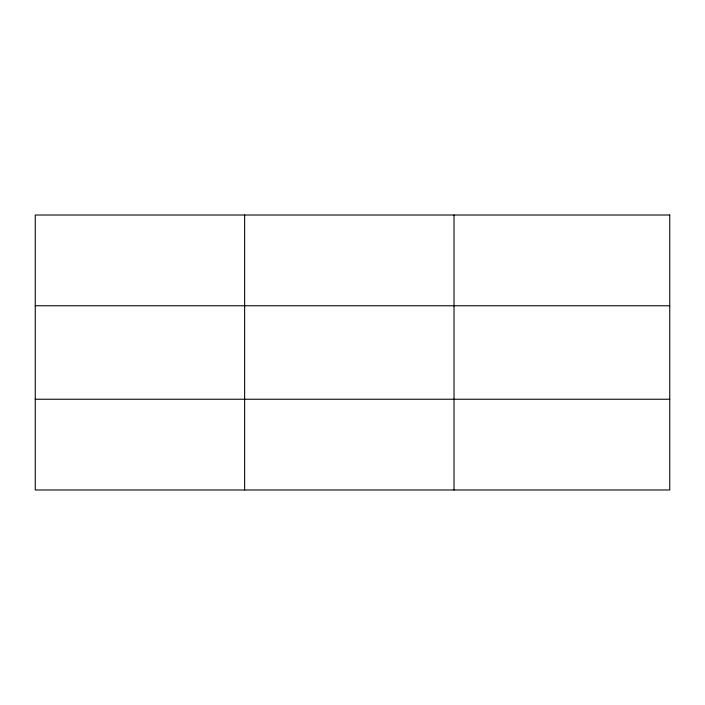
<?xml version="1.0" encoding="UTF-8"?>
<svg xmlns="http://www.w3.org/2000/svg" width="705" height="705" viewBox="0 0 705 705"><rect width="100%" height="100%" fill="white"/><g stroke="black" fill="none" stroke-linecap="round" stroke-linejoin="round"><path stroke-width="1.06" d="M244.635 489.984L244.635 215.016M454.02 489.984L454.02 215.016M35.25 305.758L669.75 305.758M35.25 399.242L669.75 399.242M669.75 215.016L35.25 215.016L35.25 489.984L669.75 489.984L669.75 215.016"/></g></svg>
